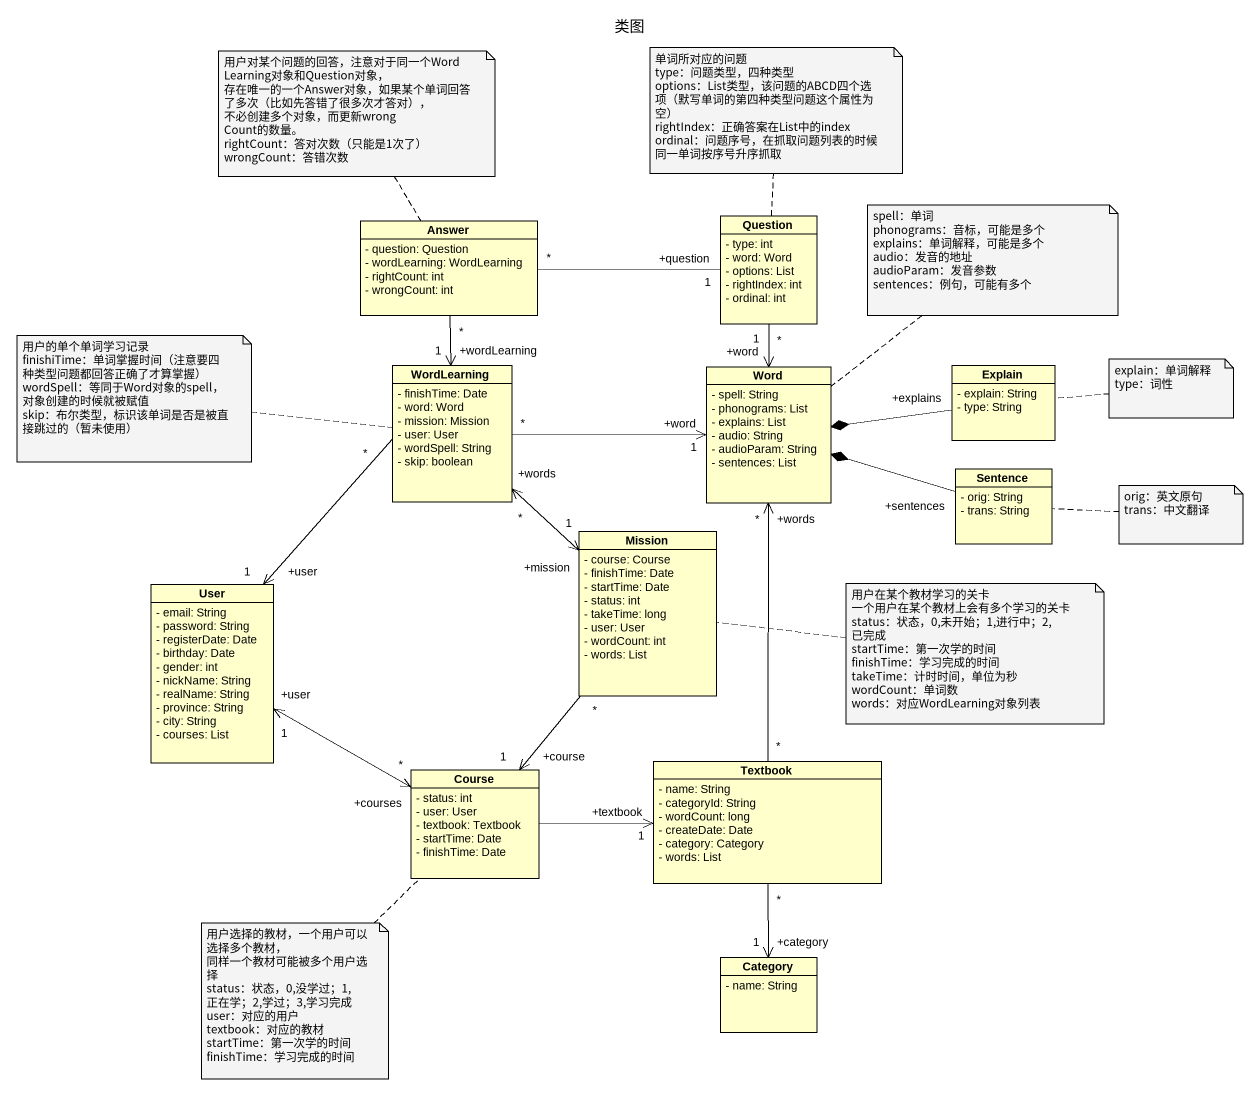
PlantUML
@startuml
title 类图
hide circle
hide empty members
skinparam classAttributeIconSize 0
class Answer {
  - question: Question
  - wordLearning: WordLearning
  - rightCount: int
  - wrongCount: int
}
class Question {
  - type: int
  - word: Word
  - options: List
  - rightIndex: int
  - ordinal: int
}
class WordLearning {
  - finishTime: Date
  - word: Word
  - mission: Mission
  - user: User
  - wordSpell: String
  - skip: boolean
}
class Word {
  - spell: String
  - phonograms: List
  - explains: List
  - audio: String
  - audioParam: String
  - sentences: List
}
class Explain {
  - explain: String
  - type: String
}
class Sentence {
  - orig: String
  - trans: String
}
class Mission {
  - course: Course
  - finishTime: Date
  - startTime: Date
  - status: int
  - takeTime: long
  - user: User
  - wordCount: int
  - words: List
}
class User {
  - email: String
  - password: String
  - registerDate: Date
  - birthday: Date
  - gender: int
  - nickName: String
  - realName: String
  - province: String
  - city: String
  - courses: List
}
class Course {
  - status: int
  - user: User
  - textbook: Textbook
  - startTime: Date
  - finishTime: Date
}
class Textbook {
  - name: String
  - categoryId: String
  - wordCount: long
  - createDate: Date
  - category: Category
  - words: List
}
class Category {
  - name: String
}
Answer "*" -right- "+question\n1" Question
Answer "*" --> "+wordLearning\n1" WordLearning
Question "*" --> "+word\n1" Word
WordLearning "*" -right-> "+word\n1" Word
WordLearning "+words\n*" <--> "+mission\n1" Mission
WordLearning "*" --> "+user\n1" User
Word "+words\n*" <-- "*" Textbook
Explain "+explains" -left-* Word
Sentence "+sentences" -left-* Word
Mission "*" --> "+course\n1" Course
Course "+courses\n*" <-left-> "+user\n1" User
Course -right-> "+textbook\n1" Textbook
Textbook "*" --> "+category\n1" Category
note top of Question
  单词所对应的问题
  type：问题类型，四种类型
  options：List类型，该问题的ABCD四个选项（默写单词的第四种类型问题这个属性为空）
  rightIndex：正确答案在List中的index
  ordinal：问题序号，在抓取问题列表的时候同一单词按序号升序抓取
end note
note top of Answer
  用户对某个问题的回答，注意对于同一个WordLearning对象和Question对象，
  存在唯一的一个Answer对象，如果某个单词回答了多次（比如先答错了很多次才答对），
  不必创建多个对象，而更新wrongCount的数量。
  rightCount：答对次数（只能是1次了）
  wrongCount：答错次数
end note
note top of Word
  spell：单词
  phonograms：音标，可能是多个
  explains：单词解释，可能是多个
  audio：发音的地址
  audioParam：发音参数
  sentences：例句，可能有多个
end note
note left of WordLearning
  用户的单个单词学习记录
  finishiTime：单词掌握时间（注意要四种类型问题都回答正确了才算掌握）
  wordSpell：等同于Word对象的spell，对象创建的时候就被赋值
  skip：布尔类型，标识该单词是否是被直接跳过的（暂未使用）
end note
note right of Explain
  explain：单词解释
  type：词性
end note
note right of Sentence
  orig：英文原句
  trans：中文翻译
end note
note right of Mission
  用户在某个教材学习的关卡
  一个用户在某个教材上会有多个学习的关卡
  status：状态，0,未开始；1,进行中；2,已完成
  startTime：第一次学的时间
  finishTime：学习完成的时间
  takeTime：计时时间，单位为秒
  wordCount：单词数
  words：对应WordLearning对象列表
end note
note bottom of Course
  用户选择的教材，一个用户可以选择多个教材，
  同样一个教材可能被多个用户选择
  status：状态，0,没学过；1,正在学；2,学过；3,学习完成
  user：对应的用户
  textbook：对应的教材
  startTime：第一次学的时间
  finishTime：学习完成的时间
end note
@enduml
